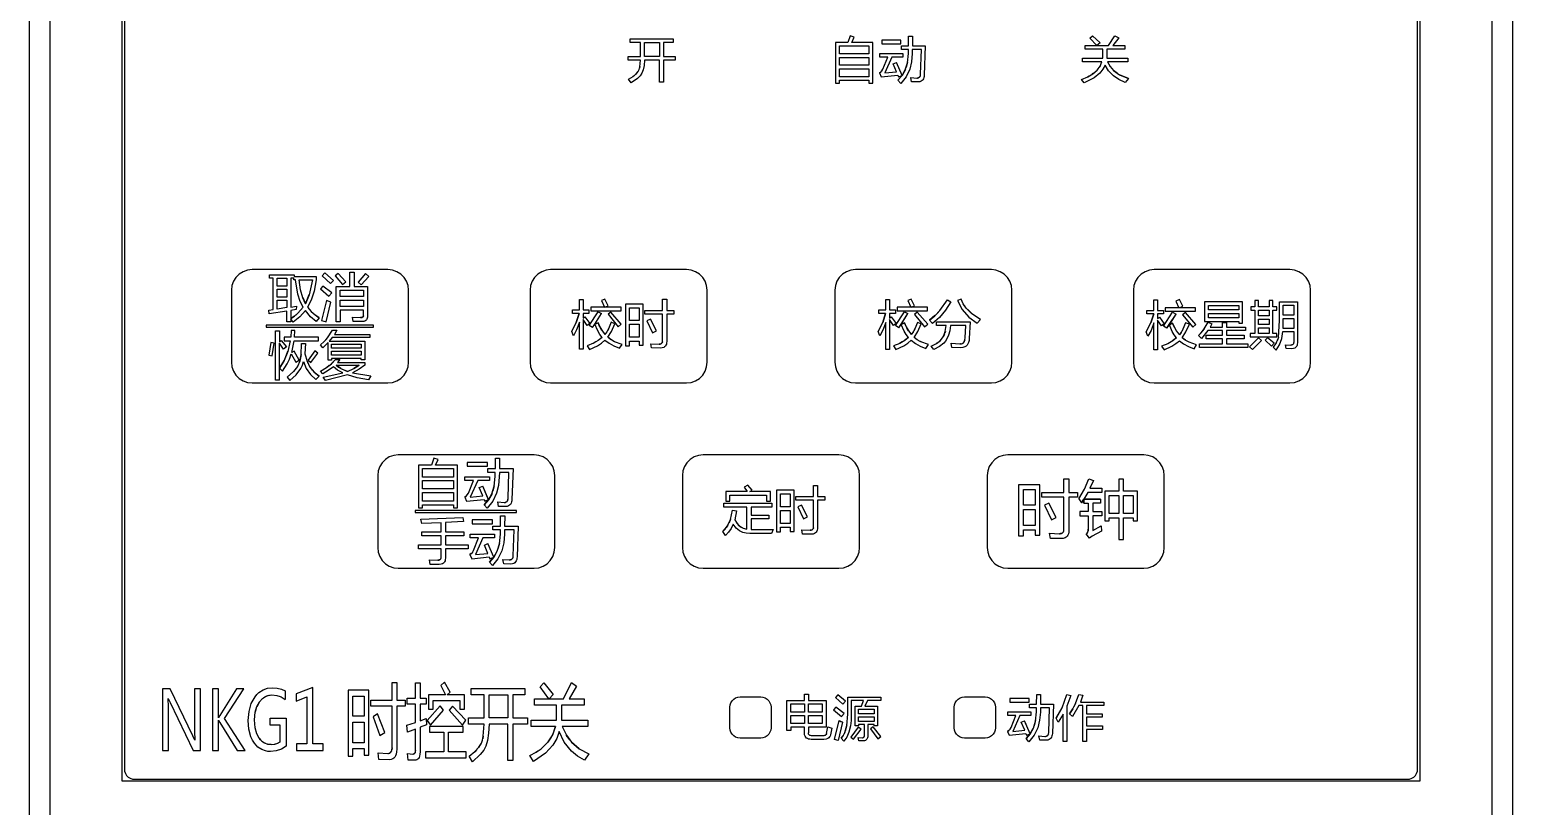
# Model space of a CAD drawing. Header units: millimetres. Extents: x 0 to 72, y 0 to 122.
# Drawn here: x 0 to 72, y 46.8 to 84.5 of the extents above; entities that cross this region are included whole.
import ezdxf

# ---------------------------------------------------------------- set-up
doc = ezdxf.new("R2010")
doc.units = ezdxf.units.MM

# ---------------------------------------------------------------- blocks, each defined once
blk = doc.blocks.new('CHINT_8a975586c0ab5a56ad421689b59d433e_FACE_0')
at = {"color": 141, "linetype": 'Continuous', "true_color": 0x40d9ff}
for p, q in [((42.367, 82.281), (42.096, 82.911)), ((42.627, 82.919), (42.556, 82.673)), ((29.375, 82.284), (29.295, 82.221)), ((29.636, 82.709), (29.617, 82.632)), ((41.332, 82.445), (41.271, 82.4)), ((41.388, 82.507), (41.359, 82.474)), ((42.367, 82.281), (42.165, 82.051)), ((42.191, 82.207), (42.367, 82.281)), ((42.526, 82.574), (42.367, 82.281)), ((43.116, 82.157), (43.111, 82.156)), ((43.165, 82.169), (43.135, 82.16)), ((43.193, 82.184), (43.17, 82.171)), ((43.219, 82.207), (43.198, 82.188)), ((43.239, 82.237), (43.225, 82.217)), ((43.256, 82.285), (43.249, 82.264)), ((51.45, 82.25), (51.365, 82.204)), ((51.666, 82.387), (51.594, 82.335)), ((51.863, 82.565), (51.806, 82.507)), ((51.992, 82.745), (51.957, 82.692)), ((52.476, 82.706), (52.467, 82.716)), ((52.829, 82.383), (52.631, 82.529)), ((53.366, 82.134), (52.919, 82.318)), ((13.207, 71.69), (13.157, 71.883)), ((12.857, 70.595), (12.675, 70.473)), ((13.028, 70.74), (12.918, 70.647)), ((13.771, 70.725), (13.668, 70.82)), ((14.056, 70.517), (13.853, 70.651)), ((16.188, 70.564), (16.172, 70.549)), ((16.202, 70.584), (16.189, 70.564)), ((16.213, 70.612), (16.204, 70.588)), ((26.691, 70.724), (26.546, 70.288)), ((27.447, 70.197), (27.775, 70.717)), ((41.568, 70.72), (41.423, 70.284)), ((42.324, 70.193), (42.652, 70.713)), ((43.963, 70.616), (43.702, 70.404)), ((44.205, 70.868), (44.064, 70.72)), ((45.478, 70.985), (45.391, 71.114)), ((45.762, 70.697), (45.554, 70.907)), ((54.588, 70.701), (54.443, 70.265)), ((55.344, 70.174), (55.672, 70.694)), ((16.088, 70.521), (16.06, 70.519)), ((16.113, 70.524), (16.1, 70.522)), ((16.143, 70.533), (16.125, 70.528)), ((16.166, 70.545), (16.151, 70.537)), ((27.324, 70.032), (27.447, 70.197)), ((27.793, 69.89), (27.724, 70.01)), ((28.109, 69.983), (28.062, 69.897)), ((41.441, 70.338), (41.441, 70.338)), ((42.201, 70.029), (42.324, 70.193)), ((42.67, 69.886), (42.601, 70.007)), ((42.986, 69.979), (42.939, 69.893)), ((44.466, 69.852), (44.441, 69.771)), ((55.221, 70.009), (55.344, 70.174)), ((55.404, 70.034), (55.404, 70.035)), ((55.425, 70.21), (55.426, 70.212)), ((55.44, 70.325), (55.44, 70.33)), ((55.69, 69.867), (55.621, 69.987)), ((56.006, 69.96), (55.959, 69.874)), ((57.04, 69.982), (56.958, 69.875)), ((12.128, 68.061), (12.125, 69.274)), ((14.301, 69.366), (14.12, 69.205)), ((14.466, 69.551), (14.368, 69.44)), ((27.486, 69.339), (27.365, 69.271)), ((27.8, 69.559), (27.605, 69.408)), ((28.024, 69.829), (27.932, 69.699)), ((28.228, 69.449), (28.07, 69.564)), ((28.411, 69.348), (28.309, 69.404)), ((30.6, 69.235), (30.567, 69.233)), ((30.63, 69.24), (30.611, 69.236)), ((30.658, 69.251), (30.643, 69.244)), ((30.683, 69.265), (30.667, 69.255)), ((30.704, 69.286), (30.688, 69.27)), ((30.721, 69.313), (30.713, 69.3)), ((30.733, 69.352), (30.728, 69.334)), ((42.363, 69.336), (42.242, 69.267)), ((42.677, 69.555), (42.482, 69.404)), ((42.901, 69.825), (42.809, 69.695)), ((43.105, 69.445), (42.947, 69.56)), ((43.288, 69.345), (43.186, 69.4)), ((44.046, 69.273), (44.02, 69.258)), ((44.228, 69.417), (44.198, 69.392)), ((44.419, 69.706), (44.358, 69.581)), ((45.218, 69.247), (45.208, 69.246)), ((45.36, 69.32), (45.333, 69.295)), ((45.39, 69.365), (45.371, 69.337)), ((45.417, 69.437), (45.406, 69.407)), ((55.383, 69.316), (55.261, 69.248)), ((55.696, 69.536), (55.502, 69.385)), ((55.921, 69.806), (55.829, 69.676)), ((56.125, 69.426), (55.966, 69.541)), ((56.308, 69.325), (56.206, 69.381)), ((56.906, 69.807), (56.759, 69.646)), ((60.547, 69.327), (60.501, 69.24)), ((60.637, 69.555), (60.584, 69.397)), ((61.272, 69.189), (61.246, 69.187)), ((61.295, 69.194), (61.28, 69.19)), ((61.317, 69.201), (61.305, 69.196)), ((61.336, 69.213), (61.324, 69.205)), ((61.353, 69.229), (61.341, 69.216)), ((61.366, 69.25), (61.36, 69.24)), ((61.376, 69.28), (61.372, 69.266)), ((13.181, 68.729), (13.125, 68.4)), ((13.526, 68.292), (13.469, 68.416)), ((14.846, 68.479), (14.648, 68.273)), ((12.125, 67.476), (12.128, 68.061)), ((12.128, 68.05), (12.125, 68.053)), ((12.128, 68.061), (12.285, 67.927)), ((12.824, 67.906), (12.796, 67.879)), ((13.015, 68.154), (13, 68.135)), ((13.731, 67.966), (13.601, 68.14)), ((14.054, 67.67), (13.805, 67.872)), ((14.538, 68.187), (14.408, 68.088)), ((15.433, 67.908), (15.134, 68.038)), ((22.286, 61.676), (22, 62.341)), ((22.454, 61.985), (22.286, 61.676)), ((22.561, 62.35), (22.485, 62.088)), ((21.194, 61.849), (21.129, 61.802)), ((21.253, 61.915), (21.222, 61.88)), ((22.286, 61.676), (22.074, 61.434)), ((22.101, 61.598), (22.286, 61.676)), ((23.077, 61.545), (23.072, 61.544)), ((23.129, 61.558), (23.097, 61.548)), ((23.158, 61.573), (23.134, 61.56)), ((23.185, 61.598), (23.164, 61.578)), ((23.206, 61.63), (23.193, 61.609)), ((23.225, 61.68), (23.217, 61.658)), ((51.197, 61.708), (51.197, 61.503)), ((34.037, 60.726), (33.963, 60.558)), ((34.341, 60.543), (34.318, 60.573)), ((33.786, 60.264), (33.655, 60.132)), ((33.897, 60.418), (33.83, 60.324)), ((34.496, 60.382), (34.401, 60.467)), ((34.62, 60.309), (34.509, 60.371)), ((37.93, 60.195), (37.897, 60.193)), ((37.959, 60.201), (37.941, 60.197)), ((37.988, 60.211), (37.973, 60.205)), ((38.013, 60.226), (37.997, 60.216)), ((38.034, 60.247), (38.018, 60.23)), ((38.051, 60.274), (38.043, 60.261)), ((38.063, 60.312), (38.058, 60.295)), ((50.051, 60.026), (50.011, 60.023)), ((50.087, 60.033), (50.064, 60.028)), ((50.122, 60.045), (50.103, 60.037)), ((50.152, 60.063), (50.133, 60.05)), ((50.178, 60.089), (50.159, 60.068)), ((50.198, 60.121), (50.188, 60.105)), ((50.214, 60.168), (50.207, 60.147)), ((51.362, 60.08), (51.348, 60.057)), ((51.393, 60.151), (51.375, 60.102)), ((51.406, 60.239), (51.398, 60.163)), ((21.444, 59.057), (21.379, 59.01)), ((21.503, 59.123), (21.472, 59.088)), ((22.537, 58.884), (22.25, 59.549)), ((22.704, 59.193), (22.537, 58.884)), ((22.811, 59.558), (22.735, 59.296)), ((19.856, 58.742), (19.829, 58.74)), ((19.88, 58.746), (19.866, 58.743)), ((19.906, 58.755), (19.892, 58.75)), ((19.927, 58.767), (19.914, 58.759)), ((19.949, 58.789), (19.933, 58.772)), ((19.965, 58.816), (19.953, 58.796)), ((19.976, 58.852), (19.971, 58.836)), ((22.537, 58.884), (22.324, 58.642)), ((22.351, 58.806), (22.537, 58.884)), ((23.327, 58.753), (23.322, 58.752)), ((23.379, 58.766), (23.348, 58.756)), ((23.408, 58.782), (23.385, 58.768)), ((23.39, 58.771), (23.389, 58.771)), ((23.436, 58.806), (23.414, 58.786)), ((23.457, 58.838), (23.443, 58.817)), ((23.475, 58.888), (23.467, 58.866)), ((23.468, 58.868), (23.468, 58.868)), ((11.367, 52.069), (11.452, 52.126)), ((11.488, 52.14), (11.593, 52.177)), ((11.653, 52.189), (11.673, 52.192)), ((12.005, 52.172), (12.159, 52.118)), ((12.218, 52.097), (12.408, 51.972)), ((10.951, 51.335), (10.992, 51.488)), ((50.139, 51.583), (49.853, 51.066)), ((50.657, 51.521), (50.499, 51.28)), ((50.79, 51.777), (50.704, 51.61)), ((10.953, 50.59), (10.948, 50.625)), ((25.535, 50.67), (25.392, 50.257)), ((39.471, 50.881), (39.39, 50.912)), ((39.684, 50.742), (39.6, 50.439)), ((47.553, 50.472), (47.491, 50.427)), ((47.608, 50.534), (47.579, 50.501)), ((48.588, 50.308), (48.316, 50.939)), ((48.376, 50.801), (48.376, 50.8)), ((48.747, 50.601), (48.588, 50.308)), ((48.848, 50.947), (48.776, 50.7)), ((11.028, 50.314), (11.026, 50.318)), ((11.207, 50.018), (11.139, 50.102)), ((11.279, 49.948), (11.238, 49.987)), ((11.732, 49.789), (11.55, 49.811)), ((11.981, 49.829), (11.9, 49.805)), ((12.17, 49.921), (12.044, 49.849)), ((22.028, 50.198), (22.002, 50.067)), ((24.993, 49.732), (24.817, 49.567)), ((25.32, 50.143), (25.158, 49.895)), ((26.226, 50.015), (26.06, 50.246)), ((26.682, 49.576), (26.31, 49.9)), ((37.82, 50.328), (37.818, 50.355)), ((37.825, 50.304), (37.821, 50.319)), ((37.833, 50.28), (37.828, 50.293)), ((37.846, 50.26), (37.837, 50.273)), ((37.864, 50.242), (37.849, 50.255)), ((37.886, 50.228), (37.875, 50.235)), ((37.92, 50.218), (37.904, 50.223)), ((38.564, 50.218), (38.555, 50.216)), ((38.608, 50.228), (38.593, 50.223)), ((38.686, 50.283), (38.671, 50.266)), ((38.703, 50.318), (38.689, 50.287)), ((39.5, 50.219), (39.406, 50.093)), ((39.581, 50.375), (39.545, 50.305)), ((40.471, 50.124), (40.471, 50.124)), ((40.531, 50.192), (40.525, 50.173)), ((48.588, 50.308), (48.386, 50.079)), ((48.412, 50.234), (48.588, 50.308)), ((49.337, 50.184), (49.332, 50.183)), ((49.386, 50.196), (49.356, 50.187)), ((49.413, 50.211), (49.391, 50.199)), ((49.44, 50.234), (49.419, 50.215)), ((49.459, 50.265), (49.446, 50.244)), ((49.477, 50.312), (49.469, 50.291)), ((17.432, 49.356), (17.426, 49.355)), ((17.48, 49.37), (17.454, 49.361)), ((17.511, 49.388), (17.483, 49.371)), ((17.535, 49.41), (17.514, 49.39)), ((17.555, 49.439), (17.54, 49.416)), ((17.575, 49.485), (17.565, 49.458)), ((17.596, 49.628), (17.585, 49.522)), ((18.63, 49.324), (18.625, 49.324)), ((18.696, 49.36), (18.683, 49.347)), ((18.708, 49.379), (18.699, 49.364)), ((18.722, 49.41), (18.715, 49.392)), ((18.735, 49.504), (18.728, 49.434)), ((21.711, 49.545), (21.611, 49.439)), ((24.67, 49.465), (24.581, 49.405))]:
    blk.add_line(p, q, dxfattribs=at)
for points in [[(0, 36.5), (0, 43.914), (0, 112.5)], [(71, 112.5), (71, 43.914), (1, 43.914), (1, 112.5)], [(72, 112.5), (72, 43.914), (72, 36.5)], [(4.5, 48), (4.5, 110), (67.5, 110), (67.5, 48), (4.5, 48)], [(67.4, 48.6), (67.4, 109.4)], [(4.6, 109.4), (4.6, 48.6), (4.613, 48.489), (4.65, 48.383), (4.709, 48.288), (4.788, 48.209), (4.883, 48.15), (4.989, 48.113), (5.1, 48.1), (66.9, 48.1), (67.011, 48.113), (67.117, 48.15), (67.212, 48.209), (67.291, 48.288), (67.35, 48.383), (67.387, 48.489), (67.4, 48.6)], [(29.554, 82.47), (29.599, 82.566), (29.635, 82.701), (29.664, 83.02), (29.059, 83.02), (29.059, 83.204), (29.665, 83.204), (29.665, 83.88), (29.161, 83.88), (29.161, 84.064), (31.246, 84.064), (31.246, 83.88), (30.772, 83.88), (30.772, 83.204), (31.346, 83.204), (31.346, 83.02), (30.772, 83.02), (30.772, 81.961), (30.581, 81.961), (30.581, 83.02), (29.855, 83.02), (29.838, 82.761), (29.797, 82.55), (29.735, 82.387), (29.647, 82.261), (29.515, 82.135), (29.21, 81.93), (29.077, 82.093), (29.304, 82.226), (29.458, 82.352), (29.554, 82.47)], [(29.856, 83.88), (30.581, 83.88), (30.581, 83.204), (29.856, 83.204), (29.856, 83.88)], [(39.135, 81.912), (39.321, 81.912), (39.321, 82.051), (40.752, 82.051), (40.752, 81.912), (40.938, 81.912), (40.938, 83.878), (39.928, 83.878), (40.043, 84.138), (39.846, 84.199), (39.736, 83.878), (39.135, 83.878), (39.135, 81.912)], [(40.752, 83.325), (39.321, 83.325), (39.321, 83.711), (40.752, 83.711), (40.752, 83.325)], [(41.377, 83.822), (42.309, 83.822), (42.309, 83.994), (41.377, 83.994), (41.377, 83.822)], [(42.165, 82.051), (42.368, 82.278), (42.519, 82.553), (42.625, 82.901), (42.672, 83.344), (42.677, 83.536), (42.333, 83.536), (42.333, 83.713), (42.679, 83.713), (42.681, 84.192), (42.872, 84.192), (42.866, 83.713), (43.492, 83.713), (43.443, 82.298), (43.436, 82.236), (43.424, 82.181), (43.402, 82.12), (43.371, 82.069), (43.333, 82.029), (43.287, 81.998), (43.227, 81.977), (43.141, 81.967), (42.828, 81.972), (42.791, 82.177), (43.083, 82.155), (43.112, 82.156), (43.138, 82.16), (43.163, 82.168), (43.185, 82.178), (43.203, 82.192), (43.218, 82.206), (43.238, 82.235), (43.256, 82.283), (43.265, 82.346), (43.304, 83.536), (42.863, 83.536), (42.858, 83.339), (42.824, 82.938), (42.735, 82.578), (42.558, 82.207), (42.305, 81.893), (42.165, 82.051)], [(53.366, 82.134), (53.194, 81.946), (52.889, 82.089), (52.632, 82.262), (52.393, 82.503), (52.222, 82.785), (52.121, 82.578), (51.972, 82.388), (51.689, 82.157), (51.214, 81.916), (51.079, 82.083), (51.388, 82.214), (51.628, 82.354), (51.844, 82.54), (51.987, 82.733), (52.073, 82.936), (51.126, 82.936), (51.126, 83.113), (52.106, 83.113), (52.111, 83.557), (51.263, 83.557), (51.263, 83.733), (51.821, 83.733), (51.479, 84.087), (51.614, 84.208), (51.979, 83.866), (51.83, 83.733), (52.384, 83.733), (52.701, 84.21), (52.894, 84.103), (52.599, 83.733), (53.187, 83.733), (53.187, 83.557), (52.309, 83.557), (52.305, 83.113), (53.324, 83.113), (53.324, 82.936), (52.338, 82.936), (52.467, 82.716), (52.636, 82.523), (52.92, 82.317), (53.366, 82.134)], [(39.321, 83.16), (40.752, 83.16), (40.752, 82.774), (39.321, 82.774), (39.321, 83.16)], [(41.271, 82.4), (41.33, 82.443), (41.386, 82.504), (41.436, 82.588), (41.673, 83.169), (41.28, 83.169), (41.28, 83.341), (42.402, 83.341), (42.402, 83.169), (41.868, 83.169), (41.524, 82.4), (42.099, 82.452), (41.935, 82.839), (42.096, 82.911)], [(42.191, 82.207), (42.365, 82.284), (42.096, 82.911)], [(29.452, 82.347), (29.554, 82.47), (29.601, 82.572)], [(39.321, 82.609), (40.752, 82.609), (40.752, 82.219), (39.321, 82.219), (39.321, 82.609)], [(41.271, 82.4), (41.352, 82.212), (42.158, 82.295), (42.191, 82.207)], [(18.4, 68.35), (18.4, 71.85), (18.375, 72.073), (18.301, 72.284), (18.182, 72.473), (18.023, 72.632), (17.834, 72.751), (17.623, 72.825), (17.4, 72.85), (10.8, 72.85), (10.577, 72.825), (10.366, 72.751), (10.177, 72.632), (10.018, 72.473), (9.899, 72.284), (9.825, 72.073), (9.8, 71.85), (9.8, 68.35), (9.825, 68.127), (9.899, 67.916), (10.018, 67.727), (10.177, 67.568), (10.366, 67.449), (10.577, 67.375), (10.8, 67.35), (17.4, 67.35), (17.623, 67.375), (17.834, 67.449), (18.023, 67.568), (18.182, 67.727), (18.301, 67.916), (18.375, 68.127), (18.4, 68.35)], [(16.06, 70.519), (16.088, 70.521), (16.112, 70.524), (16.14, 70.531), (16.162, 70.542), (16.178, 70.553), (16.189, 70.564), (16.2, 70.579), (16.207, 70.594), (16.213, 70.612), (16.217, 70.654), (16.217, 70.887), (15.072, 70.887), (15.072, 70.316), (14.878, 70.316), (14.878, 72.031), (15.55, 72.031), (15.55, 72.725), (15.754, 72.725), (15.754, 72.031), (16.411, 72.031), (16.411, 70.613), (16.407, 70.549), (16.396, 70.494), (16.379, 70.449), (16.355, 70.412), (16.324, 70.381), (16.283, 70.354), (16.22, 70.334), (16.136, 70.326), (15.712, 70.333), (15.675, 70.534), (16.06, 70.519)], [(32.9, 68.35), (32.9, 71.85), (32.875, 72.073), (32.801, 72.284), (32.682, 72.473), (32.523, 72.632), (32.334, 72.751), (32.123, 72.825), (31.9, 72.85), (25.3, 72.85), (25.077, 72.825), (24.866, 72.751), (24.677, 72.632), (24.518, 72.473), (24.399, 72.284), (24.325, 72.073), (24.3, 71.85), (24.3, 68.35), (24.325, 68.127), (24.399, 67.916), (24.518, 67.727), (24.677, 67.568), (24.866, 67.449), (25.077, 67.375), (25.3, 67.35), (31.9, 67.35), (32.123, 67.375), (32.334, 67.449), (32.523, 67.568), (32.682, 67.727), (32.801, 67.916), (32.875, 68.127), (32.9, 68.35)], [(47.7, 68.35), (47.7, 71.85), (47.675, 72.073), (47.601, 72.284), (47.482, 72.473), (47.323, 72.632), (47.134, 72.751), (46.923, 72.825), (46.7, 72.85), (40.1, 72.85), (39.877, 72.825), (39.666, 72.751), (39.477, 72.632), (39.318, 72.473), (39.199, 72.284), (39.125, 72.073), (39.1, 71.85), (39.1, 68.35), (39.125, 68.127), (39.199, 67.916), (39.318, 67.727), (39.477, 67.568), (39.666, 67.449), (39.877, 67.375), (40.1, 67.35), (46.7, 67.35), (46.923, 67.375), (47.134, 67.449), (47.323, 67.568), (47.482, 67.727), (47.601, 67.916), (47.675, 68.127), (47.7, 68.35)], [(62.2, 68.35), (62.2, 71.85), (62.175, 72.073), (62.101, 72.284), (61.982, 72.473), (61.823, 72.632), (61.634, 72.751), (61.423, 72.825), (61.2, 72.85), (54.6, 72.85), (54.377, 72.825), (54.166, 72.751), (53.977, 72.632), (53.818, 72.473), (53.699, 72.284), (53.625, 72.073), (53.6, 71.85), (53.6, 68.35), (53.625, 68.127), (53.699, 67.916), (53.818, 67.727), (53.977, 67.568), (54.166, 67.449), (54.377, 67.375), (54.6, 67.35), (61.2, 67.35), (61.423, 67.375), (61.634, 67.449), (61.823, 67.568), (61.982, 67.727), (62.101, 67.916), (62.175, 68.127), (62.2, 68.35)], [(14.056, 70.517), (13.906, 70.335), (13.645, 70.565), (13.389, 70.87), (13.117, 70.566), (12.8, 70.306), (12.675, 70.461), (12.675, 70.308), (12.491, 70.308), (12.491, 70.84), (11.635, 70.701), (11.608, 70.882), (11.828, 70.911), (11.828, 72.428), (11.644, 72.428), (11.644, 72.6), (12.847, 72.6), (12.847, 72.514), (13.919, 72.514), (13.919, 72.359), (13.808, 71.809), (13.668, 71.364), (13.499, 71.026), (13.672, 70.815), (13.857, 70.648), (14.056, 70.517)], [(12.012, 72.428), (12.491, 72.428), (12.491, 72.053), (12.012, 72.053), (12.012, 72.428)], [(12.675, 70.473), (12.856, 70.594), (13.026, 70.738), (13.281, 71.026), (13.139, 71.309), (13.028, 71.656), (12.916, 72.347), (12.827, 72.347), (12.827, 72.428), (12.675, 72.428), (12.675, 71.033), (12.954, 71.079), (12.947, 70.909), (12.675, 70.868), (12.675, 70.473)], [(13.394, 71.192), (13.263, 71.486), (13.16, 71.865), (13.094, 72.347), (13.735, 72.347), (13.574, 71.622), (13.394, 71.192)], [(14.12, 71.91), (14.532, 71.56), (14.674, 71.719), (14.242, 72.053), (14.12, 71.91)], [(14.211, 72.553), (14.613, 72.178), (14.758, 72.33), (14.336, 72.688), (14.211, 72.553)], [(15.194, 72.129), (15.361, 72.256), (14.986, 72.656), (14.843, 72.543), (15.194, 72.129)], [(16.095, 72.112), (16.477, 72.521), (16.301, 72.656), (15.95, 72.239), (16.095, 72.112)], [(12.012, 71.896), (12.491, 71.896), (12.491, 71.52), (12.012, 71.52), (12.012, 71.896)], [(12.012, 70.935), (12.012, 71.363), (12.491, 71.363), (12.491, 71.005), (12.012, 70.935)], [(13.258, 71.501), (13.394, 71.192), (13.579, 71.645)], [(14.176, 70.387), (14.392, 70.323), (14.618, 71.27), (14.417, 71.344), (14.176, 70.387)], [(16.217, 71.545), (15.072, 71.545), (15.072, 71.847), (16.217, 71.847), (16.217, 71.545)], [(15.072, 71.368), (16.217, 71.368), (16.217, 71.064), (15.072, 71.064), (15.072, 71.368)], [(26.691, 70.724), (26.355, 70.724), (26.355, 70.893), (26.698, 70.893), (26.698, 71.401), (26.877, 71.401), (26.877, 70.893), (27.162, 70.893), (27.162, 70.724), (26.877, 70.724), (26.877, 70.496), (26.963, 70.562), (27.204, 70.238), (27.071, 70.14), (26.877, 70.425), (26.877, 68.982), (26.698, 68.982), (26.698, 70.292), (26.561, 69.921), (26.406, 69.637), (26.328, 69.853), (26.546, 70.288), (26.691, 70.724)], [(27.245, 70.854), (28.722, 70.854), (28.722, 71.026), (27.935, 71.026), (28.094, 71.097), (27.932, 71.418), (27.768, 71.347), (27.908, 71.026), (27.245, 71.026), (27.245, 70.854)], [(30.567, 69.233), (30.595, 69.234), (30.621, 69.238), (30.649, 69.246), (30.671, 69.257), (30.69, 69.271), (30.703, 69.285), (30.72, 69.311), (30.733, 69.351), (30.739, 69.407), (30.739, 70.687), (29.868, 70.687), (29.868, 70.869), (30.739, 70.869), (30.739, 71.411), (30.935, 71.411), (30.935, 70.869), (31.283, 70.869), (31.283, 70.687), (30.935, 70.687), (30.935, 69.367), (30.931, 69.295), (30.918, 69.232), (30.898, 69.181), (30.87, 69.138), (30.836, 69.102), (30.788, 69.072), (30.717, 69.048), (30.621, 69.039), (30.204, 69.046), (30.165, 69.252), (30.567, 69.233)], [(41.568, 70.72), (41.232, 70.72), (41.232, 70.89), (41.575, 70.89), (41.575, 71.397), (41.754, 71.397), (41.754, 70.89), (42.039, 70.89), (42.039, 70.72), (41.754, 70.72), (41.754, 70.492), (41.84, 70.558), (42.081, 70.235), (41.948, 70.137), (41.754, 70.421), (41.754, 68.979), (41.575, 68.979), (41.575, 70.289), (41.438, 69.917), (41.283, 69.634), (41.205, 69.85), (41.423, 70.284), (41.568, 70.72)], [(42.122, 70.85), (43.599, 70.85), (43.599, 71.022), (42.812, 71.022), (42.971, 71.093), (42.809, 71.415), (42.645, 71.344), (42.785, 71.022), (42.122, 71.022), (42.122, 70.85)], [(43.702, 70.404), (43.955, 70.608), (44.198, 70.858), (44.566, 71.38), (44.74, 71.285), (44.474, 70.878), (44.176, 70.529), (43.844, 70.237), (43.702, 70.404)], [(46.016, 70.249), (46.175, 70.436), (45.755, 70.701), (45.476, 70.987), (45.339, 71.192), (45.228, 71.42), (45.051, 71.344), (45.287, 70.909), (45.608, 70.544), (46.016, 70.249)], [(54.588, 70.701), (54.252, 70.701), (54.252, 70.87), (54.595, 70.87), (54.595, 71.378), (54.774, 71.378), (54.774, 70.87), (55.059, 70.87), (55.059, 70.701), (54.774, 70.701), (54.774, 70.473), (54.86, 70.539), (55.1, 70.215), (54.968, 70.117), (54.774, 70.402), (54.774, 68.959), (54.595, 68.959), (54.595, 70.269), (54.458, 69.898), (54.303, 69.614), (54.225, 69.83), (54.443, 70.265), (54.588, 70.701)], [(55.142, 70.831), (56.619, 70.831), (56.619, 71.003), (55.831, 71.003), (55.991, 71.074), (55.829, 71.395), (55.665, 71.324), (55.804, 71.003), (55.142, 71.003), (55.142, 70.831)], [(57.056, 70.336), (58.714, 70.336), (58.714, 70.25), (58.9, 70.25), (58.9, 71.28), (57.056, 71.28), (57.056, 70.336)], [(59.263, 69.58), (60.564, 69.58), (60.564, 69.747), (60.367, 69.747), (60.367, 70.88), (60.566, 70.88), (60.566, 71.047), (60.367, 71.047), (60.367, 71.356), (60.186, 71.356), (60.186, 71.047), (59.676, 71.047), (59.676, 71.346), (59.494, 71.346), (59.494, 71.047), (59.293, 71.047), (59.293, 70.88), (59.494, 70.88), (59.494, 69.747), (59.263, 69.747), (59.263, 69.58)], [(60.637, 69.555), (60.694, 70.375), (60.694, 71.287), (61.562, 71.287), (61.562, 69.298), (61.558, 69.234), (61.547, 69.179), (61.53, 69.133), (61.506, 69.095), (61.475, 69.064), (61.434, 69.038), (61.371, 69.016), (61.287, 69.008), (61.017, 69.016), (60.988, 69.205), (61.246, 69.187)], [(27.324, 70.032), (27.169, 70.135), (27.606, 70.8), (27.775, 70.717)], [(27.324, 70.032), (27.447, 70.201), (27.775, 70.717)], [(28.582, 70.079), (28.732, 70.206), (28.224, 70.79), (28.092, 70.68), (28.582, 70.079)], [(28.941, 69.149), (29.134, 69.149), (29.134, 69.382), (29.593, 69.382), (29.593, 69.179), (29.787, 69.179), (29.787, 71.178), (28.941, 71.178), (28.941, 69.149)], [(29.593, 70.376), (29.134, 70.376), (29.134, 70.996), (29.593, 70.996), (29.593, 70.376)], [(42.201, 70.029), (42.046, 70.132), (42.483, 70.796), (42.652, 70.713)], [(42.201, 70.029), (42.324, 70.197), (42.652, 70.713)], [(43.459, 70.075), (43.609, 70.203), (43.101, 70.787), (42.969, 70.676), (43.459, 70.075)], [(55.221, 70.009), (55.066, 70.112), (55.503, 70.777), (55.672, 70.694)], [(55.221, 70.009), (55.343, 70.178), (55.672, 70.694)], [(56.479, 70.056), (56.629, 70.183), (56.121, 70.767), (55.988, 70.657), (56.479, 70.056)], [(58.714, 70.892), (57.242, 70.892), (57.242, 71.108), (58.714, 71.108), (58.714, 70.892)], [(57.242, 70.726), (58.714, 70.726), (58.714, 70.507), (57.242, 70.507), (57.242, 70.726)], [(59.676, 70.88), (60.186, 70.88), (60.186, 70.608), (59.676, 70.608), (59.676, 70.88)], [(61.381, 70.642), (60.875, 70.642), (60.875, 71.121), (61.381, 71.121), (61.381, 70.642)], [(16.7, 70.15), (11.486, 70.15), (11.486, 70.05), (16.7, 70.05), (16.7, 70.15)], [(12.125, 67.476), (11.944, 67.476), (11.944, 69.875), (12.125, 69.875), (12.125, 69.338), (12.221, 69.407), (12.476, 69.095), (12.334, 68.994), (12.125, 69.274)], [(12.285, 67.927), (12.502, 68.273), (12.613, 68.509), (12.704, 68.759), (12.932, 68.357), (13.092, 68.455), (12.839, 68.884), (12.724, 68.82), (12.844, 69.397), (14.024, 69.397), (14.024, 69.568), (12.864, 69.568), (12.883, 69.892), (12.697, 69.892), (12.677, 69.568), (12.361, 69.568), (12.361, 69.397), (12.655, 69.397), (12.538, 68.867), (12.361, 68.43), (12.13, 68.06), (12.285, 67.927)], [(14.12, 69.205), (14.298, 69.363), (14.463, 69.546), (14.701, 69.907), (14.917, 69.907), (14.796, 69.708), (16.521, 69.708), (16.521, 69.551), (14.686, 69.551), (14.549, 69.377), (16.276, 69.377), (16.276, 68.474), (16.104, 68.474), (16.104, 68.538), (14.662, 68.538), (14.662, 68.45), (14.493, 68.45), (14.493, 69.311), (14.233, 69.051), (14.12, 69.205)], [(27.696, 70.062), (27.606, 70.27), (27.447, 70.197)], [(27.588, 69.871), (27.587, 69.873), (27.447, 70.197)], [(27.8, 69.559), (27.689, 69.702), (27.588, 69.871), (27.449, 70.194), (27.606, 70.27)], [(27.606, 70.27), (27.69, 70.074), (27.78, 69.908), (27.932, 69.699)], [(28.07, 69.564), (28.251, 69.846), (28.42, 70.224), (28.232, 70.292), (28.107, 69.977), (28.021, 69.823), (27.932, 69.699)], [(29.134, 70.199), (29.593, 70.199), (29.593, 69.564), (29.134, 69.564), (29.134, 70.199)], [(29.968, 70.363), (30.243, 69.782), (30.439, 69.88), (30.143, 70.452), (29.968, 70.363)], [(42.573, 70.059), (42.483, 70.267), (42.324, 70.193)], [(42.465, 69.868), (42.464, 69.869), (42.324, 70.193)], [(42.677, 69.555), (42.566, 69.699), (42.465, 69.867), (42.326, 70.191), (42.483, 70.267)], [(42.483, 70.267), (42.567, 70.07), (42.656, 69.905), (42.809, 69.695)], [(42.947, 69.56), (43.128, 69.843), (43.297, 70.22), (43.109, 70.289), (42.984, 69.973), (42.898, 69.82), (42.809, 69.695)], [(44.358, 69.581), (44.417, 69.7), (44.465, 69.845), (44.508, 70.141), (44.036, 70.141), (44.036, 70.323), (45.667, 70.323), (45.63, 69.509), (45.618, 69.408), (45.596, 69.319), (45.566, 69.248), (45.527, 69.188), (45.479, 69.139), (45.415, 69.097), (45.321, 69.064), (45.196, 69.051), (44.777, 69.065), (44.742, 69.273), (45.164, 69.244), (45.212, 69.246), (45.254, 69.254), (45.285, 69.265), (45.325, 69.287), (45.358, 69.318), (45.388, 69.361), (45.416, 69.434), (45.432, 69.531), (45.464, 70.141), (44.709, 70.141), (44.677, 69.886), (44.62, 69.666), (44.538, 69.482), (44.469, 69.377), (44.385, 69.28), (44.177, 69.11), (43.913, 68.974), (43.773, 69.138), (44.038, 69.267), (44.227, 69.415), (44.358, 69.581)], [(55.593, 70.04), (55.503, 70.247), (55.344, 70.174)], [(55.485, 69.848), (55.484, 69.85), (55.344, 70.174)], [(55.696, 69.536), (55.585, 69.679), (55.485, 69.848), (55.346, 70.171), (55.503, 70.247)], [(55.503, 70.247), (55.587, 70.051), (55.676, 69.886), (55.829, 69.676)], [(55.966, 69.541), (56.148, 69.823), (56.317, 70.201), (56.128, 70.269), (56.004, 69.954), (55.918, 69.801), (55.829, 69.676)], [(56.759, 69.646), (56.905, 69.805), (57.038, 69.98), (57.227, 70.299), (57.414, 70.22), (57.324, 70.063), (57.924, 70.063), (57.924, 70.282), (58.12, 70.282), (58.12, 70.063), (59.043, 70.063), (59.043, 69.887), (58.12, 69.887), (58.12, 69.661), (58.976, 69.661), (58.976, 69.484), (58.12, 69.484), (58.12, 69.244), (59.155, 69.244), (59.155, 69.067), (56.81, 69.067), (56.81, 69.244), (57.924, 69.244), (57.924, 69.484), (57.124, 69.484), (57.124, 69.661), (57.924, 69.661), (57.924, 69.887), (57.21, 69.887), (56.901, 69.501), (56.759, 69.646)], [(59.676, 70.451), (60.186, 70.451), (60.186, 70.179), (59.676, 70.179), (59.676, 70.451)], [(59.676, 70.022), (60.186, 70.022), (60.186, 69.747), (59.676, 69.747), (59.676, 70.022)], [(60.875, 70.48), (61.381, 70.48), (61.381, 69.999), (60.867, 69.999), (60.875, 70.48)], [(11.608, 68.698), (11.772, 68.658), (11.88, 69.286), (11.716, 69.311), (11.608, 68.698)], [(12.125, 67.476), (12.125, 68.063), (12.125, 69.274)], [(13.125, 68.4), (13.18, 68.714), (13.205, 69.257), (13.389, 69.257), (13.369, 68.761), (13.473, 68.402), (13.612, 68.118), (13.811, 67.864), (14.054, 67.67)], [(16.104, 69.031), (14.662, 69.031), (14.662, 69.225), (16.104, 69.225), (16.104, 69.031)], [(27.8, 69.559), (27.614, 69.413), (27.375, 69.275), (27.074, 69.149), (27.191, 68.972), (27.567, 69.15), (27.766, 69.279), (27.937, 69.421), (28.135, 69.273), (28.371, 69.143), (28.646, 69.031), (28.771, 69.215), (28.403, 69.351), (28.221, 69.453), (28.07, 69.564)], [(42.677, 69.555), (42.491, 69.409), (42.252, 69.271), (41.951, 69.145), (42.068, 68.969), (42.444, 69.147), (42.643, 69.275), (42.814, 69.418), (43.012, 69.27), (43.248, 69.14), (43.523, 69.028), (43.648, 69.212), (43.28, 69.347), (43.098, 69.449), (42.947, 69.56)], [(45.244, 69.252), (45.285, 69.265), (45.326, 69.289)], [(55.696, 69.536), (55.51, 69.39), (55.271, 69.252), (54.97, 69.126), (55.088, 68.95), (55.464, 69.127), (55.663, 69.256), (55.834, 69.398), (56.031, 69.25), (56.268, 69.12), (56.543, 69.008), (56.668, 69.192), (56.3, 69.328), (56.118, 69.43), (55.966, 69.541)], [(59.244, 69.097), (59.374, 68.967), (59.825, 69.416), (59.676, 69.533), (59.244, 69.097)], [(60.308, 69.141), (60.438, 69.281), (60.115, 69.538), (59.997, 69.418), (60.308, 69.141)], [(60.637, 69.555), (60.586, 69.401), (60.504, 69.245), (60.382, 69.082), (60.529, 68.945), (60.698, 69.202), (60.807, 69.5), (60.856, 69.838), (61.381, 69.838), (61.381, 69.322), (61.376, 69.279), (61.366, 69.249), (61.352, 69.228), (61.342, 69.217), (61.327, 69.206), (61.309, 69.198), (61.288, 69.192), (61.268, 69.189), (61.246, 69.187)], [(12.128, 68.061), (12.371, 68.453), (12.543, 68.888)], [(13.661, 68.342), (14.002, 68.793), (13.843, 68.899), (13.526, 68.46), (13.661, 68.342)], [(14.846, 68.479), (15.064, 68.479), (14.954, 68.347), (16.281, 68.347), (16.281, 68.214), (16.009, 68.013), (15.673, 67.835), (16.568, 67.697), (16.453, 67.496), (15.897, 67.599), (15.429, 67.74), (14.372, 67.466), (14.26, 67.633), (15.209, 67.832), (14.955, 67.974), (14.747, 68.137), (14.503, 67.945), (14.24, 67.787), (14.12, 67.922), (14.417, 68.093), (14.654, 68.278), (14.846, 68.479)], [(14.662, 68.886), (16.104, 68.886), (16.104, 68.69), (14.662, 68.69), (14.662, 68.886)], [(13.125, 68.4), (13.014, 68.153), (12.817, 67.897), (12.501, 67.628), (12.638, 67.473), (12.945, 67.747), (13.166, 68.05), (13.244, 68.213), (13.3, 68.384), (13.434, 68.048), (13.632, 67.756), (13.894, 67.508), (14.054, 67.67)], [(15.115, 68.049), (14.883, 68.205), (15.999, 68.205), (15.746, 68.048)], [(14.883, 68.205), (15.002, 68.116), (15.145, 68.031), (15.433, 67.908)], [(15.433, 67.908), (15.748, 68.049), (15.999, 68.205)], [(25.5, 59.35), (25.5, 62.85), (25.475, 63.073), (25.401, 63.284), (25.282, 63.473), (25.123, 63.632), (24.934, 63.751), (24.723, 63.825), (24.5, 63.85), (17.9, 63.85), (17.677, 63.825), (17.466, 63.751), (17.277, 63.632), (17.118, 63.473), (16.999, 63.284), (16.925, 63.073), (16.9, 62.85), (16.9, 59.35), (16.925, 59.127), (16.999, 58.916), (17.118, 58.727), (17.277, 58.568), (17.466, 58.449), (17.677, 58.375), (17.9, 58.35), (24.5, 58.35), (24.723, 58.375), (24.934, 58.449), (25.123, 58.568), (25.282, 58.727), (25.401, 58.916), (25.475, 59.127), (25.5, 59.35)], [(18.875, 61.286), (19.071, 61.286), (19.071, 61.434), (20.582, 61.434), (20.582, 61.286), (20.778, 61.286), (20.778, 63.362), (19.712, 63.362), (19.834, 63.637), (19.625, 63.7), (19.509, 63.362), (18.875, 63.362), (18.875, 61.286)], [(21.242, 63.303), (22.226, 63.303), (22.226, 63.485), (21.242, 63.485), (21.242, 63.303)], [(22.074, 61.434), (22.287, 61.673), (22.447, 61.963), (22.558, 62.33), (22.608, 62.798), (22.613, 63.001), (22.25, 63.001), (22.25, 63.188), (22.616, 63.188), (22.618, 63.693), (22.819, 63.693), (22.813, 63.188), (23.474, 63.188), (23.422, 61.694), (23.415, 61.629), (23.402, 61.57), (23.379, 61.506), (23.347, 61.452), (23.306, 61.41), (23.257, 61.378), (23.195, 61.355), (23.104, 61.344), (22.773, 61.35), (22.734, 61.566), (23.043, 61.543), (23.073, 61.544), (23.1, 61.549), (23.127, 61.557), (23.15, 61.568), (23.169, 61.582), (23.185, 61.597), (23.205, 61.627), (23.224, 61.678), (23.234, 61.745), (23.276, 63.001), (22.81, 63.001), (22.805, 62.793), (22.769, 62.369), (22.675, 61.989), (22.488, 61.598), (22.221, 61.267), (22.074, 61.434)], [(40.3, 59.35), (40.3, 62.85), (40.275, 63.073), (40.201, 63.284), (40.082, 63.473), (39.923, 63.632), (39.734, 63.751), (39.523, 63.825), (39.3, 63.85), (32.7, 63.85), (32.477, 63.825), (32.266, 63.751), (32.077, 63.632), (31.918, 63.473), (31.799, 63.284), (31.725, 63.073), (31.7, 62.85), (31.7, 59.35), (31.725, 59.127), (31.799, 58.916), (31.918, 58.727), (32.077, 58.568), (32.266, 58.449), (32.477, 58.375), (32.7, 58.35), (39.3, 58.35), (39.523, 58.375), (39.734, 58.449), (39.923, 58.568), (40.082, 58.727), (40.201, 58.916), (40.275, 59.127), (40.3, 59.35)], [(55.1, 59.35), (55.1, 62.85), (55.075, 63.073), (55.001, 63.284), (54.882, 63.473), (54.723, 63.632), (54.534, 63.751), (54.323, 63.825), (54.1, 63.85), (47.5, 63.85), (47.277, 63.825), (47.066, 63.751), (46.877, 63.632), (46.718, 63.473), (46.599, 63.284), (46.525, 63.073), (46.5, 62.85), (46.5, 59.35), (46.525, 59.127), (46.599, 58.916), (46.718, 58.727), (46.877, 58.568), (47.066, 58.449), (47.277, 58.375), (47.5, 58.35), (54.1, 58.35), (54.323, 58.375), (54.534, 58.449), (54.723, 58.568), (54.882, 58.727), (55.001, 58.916), (55.075, 59.127), (55.1, 59.35)], [(20.582, 62.778), (19.071, 62.778), (19.071, 63.185), (20.582, 63.185), (20.582, 62.778)], [(21.129, 61.802), (21.192, 61.847), (21.251, 61.912), (21.304, 62), (21.554, 62.614), (21.139, 62.614), (21.139, 62.795), (22.324, 62.795), (22.324, 62.614), (21.76, 62.614), (21.397, 61.802), (22.004, 61.857), (21.831, 62.265), (22, 62.341)], [(50.011, 60.023), (50.045, 60.025), (50.077, 60.03), (50.11, 60.039), (50.138, 60.053), (50.161, 60.07), (50.177, 60.086), (50.197, 60.119), (50.213, 60.167), (50.22, 60.236), (50.22, 61.799), (49.157, 61.799), (49.157, 62.021), (50.22, 62.021), (50.22, 62.683), (50.46, 62.683), (50.46, 62.021), (50.885, 62.021), (50.885, 61.799), (50.46, 61.799), (50.46, 60.188), (50.455, 60.1), (50.439, 60.022), (50.415, 59.96), (50.381, 59.907), (50.338, 59.864), (50.28, 59.827), (50.193, 59.798), (50.076, 59.786), (49.567, 59.795), (49.519, 60.047), (50.011, 60.023)], [(50.954, 61.727), (51.228, 62.196), (51.433, 62.692)], [(50.954, 61.727), (51.228, 62.196), (51.433, 62.692)], [(51.433, 62.692), (51.658, 62.617), (51.486, 62.231), (52.071, 62.231), (52.071, 62.024), (51.38, 62.024), (51.197, 61.708)], [(52.203, 60.655), (52.425, 60.655), (52.425, 60.796), (52.889, 60.796), (52.889, 59.738), (53.117, 59.738), (53.117, 60.796), (53.581, 60.796), (53.581, 60.655), (53.803, 60.655), (53.803, 62.093), (53.117, 62.093), (53.117, 62.674), (52.889, 62.674), (52.889, 62.093), (52.203, 62.093), (52.203, 60.655)], [(19.071, 62.604), (20.582, 62.604), (20.582, 62.197), (19.071, 62.197), (19.071, 62.604)], [(19.071, 62.022), (20.582, 62.022), (20.582, 61.61), (19.071, 61.61), (19.071, 62.022)], [(22.101, 61.598), (22.285, 61.679), (22, 62.341)], [(33.8, 61.611), (33.994, 61.611), (33.994, 61.891), (35.777, 61.891), (35.777, 61.609), (35.971, 61.609), (35.971, 62.075), (34.978, 62.075), (35.088, 62.134), (34.879, 62.381), (34.693, 62.281), (34.846, 62.075), (33.8, 62.075), (33.8, 61.611)], [(36.27, 60.11), (36.464, 60.11), (36.464, 60.343), (36.923, 60.343), (36.923, 60.139), (37.117, 60.139), (37.117, 62.139), (36.27, 62.139), (36.27, 60.11)], [(36.923, 61.336), (36.464, 61.336), (36.464, 61.957), (36.923, 61.957), (36.923, 61.336)], [(37.897, 60.193), (37.925, 60.195), (37.951, 60.199), (37.979, 60.207), (38.001, 60.218), (38.02, 60.232), (38.033, 60.245), (38.05, 60.272), (38.063, 60.311), (38.069, 60.367), (38.069, 61.648), (37.198, 61.648), (37.198, 61.829), (38.069, 61.829), (38.069, 62.372), (38.265, 62.372), (38.265, 61.829), (38.613, 61.829), (38.613, 61.648), (38.265, 61.648), (38.265, 60.328), (38.261, 60.256), (38.248, 60.193), (38.228, 60.142), (38.2, 60.098), (38.165, 60.063), (38.118, 60.033), (38.047, 60.009), (37.951, 59.999), (37.534, 60.007), (37.495, 60.213), (37.897, 60.193)], [(48.025, 59.921), (48.261, 59.921), (48.261, 60.206), (48.821, 60.206), (48.821, 59.957), (49.058, 59.957), (49.058, 62.398), (48.025, 62.398), (48.025, 59.921)], [(48.821, 61.419), (48.261, 61.419), (48.261, 62.177), (48.821, 62.177), (48.821, 61.419)], [(21.129, 61.802), (21.215, 61.603), (22.066, 61.691), (22.101, 61.598)], [(33.655, 60.132), (33.782, 60.258), (33.892, 60.407), (34.033, 60.708), (34.126, 61.162), (34.332, 61.13), (34.243, 60.707), (34.32, 60.571), (34.406, 60.461), (34.514, 60.366), (34.652, 60.292), (34.833, 60.242), (34.833, 61.322), (33.712, 61.322), (33.712, 61.506), (36.042, 61.506), (36.042, 61.322), (35.036, 61.322), (35.036, 60.924), (35.89, 60.924), (35.89, 60.743), (35.036, 60.743), (35.036, 60.229), (36.099, 60.237), (36.028, 60.034), (34.977, 60.036), (34.797, 60.051), (34.634, 60.092), (34.467, 60.171), (34.308, 60.298), (34.164, 60.49), (34.06, 60.285), (33.934, 60.102), (33.785, 59.941), (33.655, 60.132)], [(37.298, 61.324), (37.573, 60.743), (37.769, 60.841), (37.473, 61.412), (37.298, 61.324)], [(48.261, 61.203), (48.821, 61.203), (48.821, 60.427), (48.261, 60.427), (48.261, 61.203)], [(49.28, 61.404), (49.615, 60.694), (49.855, 60.814), (49.492, 61.512), (49.28, 61.404)], [(50.954, 61.727), (51.08, 61.524), (51.197, 61.708)], [(51.197, 61.503), (51.406, 61.503), (51.406, 61.098), (50.996, 61.098), (50.996, 60.892), (51.406, 60.892), (51.406, 60.239)], [(51.197, 61.503), (51.197, 61.705), (51.08, 61.524)], [(51.197, 61.708), (52, 61.709), (51.198, 61.709)], [(52, 61.709), (52, 61.503), (51.625, 61.503), (51.625, 61.098), (52.071, 61.098), (52.071, 60.892), (51.625, 60.892), (51.625, 60.179), (52.027, 60.403), (52.042, 60.155), (51.594, 59.91), (51.469, 59.807), (51.311, 60.014), (51.348, 60.058), (51.376, 60.104), (51.398, 60.164), (51.406, 60.239)], [(52.425, 61.883), (52.889, 61.883), (52.889, 61.006), (52.425, 61.006), (52.425, 61.883)], [(53.581, 61.006), (53.117, 61.006), (53.117, 61.883), (53.581, 61.883), (53.581, 61.006)], [(23.64, 61.15), (18.72, 61.15), (18.72, 61.05), (23.64, 61.05), (23.64, 61.15)], [(19.829, 58.74), (19.854, 58.741), (19.876, 58.745), (19.9, 58.752), (19.92, 58.762), (19.937, 58.775), (19.949, 58.788), (19.964, 58.814), (19.976, 58.851), (19.981, 58.904), (19.981, 59.287), (18.875, 59.287), (18.875, 59.481), (19.981, 59.481), (19.981, 59.92), (19.046, 59.92), (19.046, 60.114), (19.981, 60.114), (19.981, 60.556), (19.037, 60.526), (19, 60.727), (21.033, 60.815), (21.065, 60.614), (20.187, 60.566), (20.187, 60.114), (21.078, 60.114), (21.078, 59.92), (20.187, 59.92), (20.187, 59.481), (21.289, 59.481), (21.289, 59.287), (20.187, 59.287), (20.187, 58.836), (20.183, 58.77), (20.17, 58.712), (20.151, 58.666), (20.125, 58.626), (20.091, 58.594), (20.045, 58.566), (19.976, 58.544), (19.883, 58.535), (19.454, 58.536), (19.414, 58.76), (19.829, 58.74)], [(21.492, 60.511), (22.476, 60.511), (22.476, 60.693), (21.492, 60.693), (21.492, 60.511)], [(22.324, 58.642), (22.537, 58.881), (22.697, 59.171), (22.809, 59.538), (22.858, 60.006), (22.864, 60.209), (22.5, 60.209), (22.5, 60.396), (22.866, 60.396), (22.868, 60.901), (23.07, 60.901), (23.063, 60.396), (23.725, 60.396), (23.672, 58.902), (23.665, 58.837), (23.652, 58.778), (23.629, 58.714), (23.597, 58.66), (23.556, 58.618), (23.507, 58.586), (23.445, 58.563), (23.354, 58.552), (23.023, 58.558), (22.984, 58.774), (23.293, 58.751), (23.323, 58.752), (23.35, 58.757), (23.377, 58.765), (23.4, 58.776), (23.42, 58.79), (23.435, 58.805), (23.456, 58.835), (23.475, 58.886), (23.484, 58.953), (23.526, 60.209), (23.06, 60.209), (23.055, 60.001), (23.02, 59.577), (22.925, 59.197), (22.739, 58.807), (22.471, 58.475), (22.324, 58.642)], [(36.464, 61.16), (36.923, 61.16), (36.923, 60.524), (36.464, 60.524), (36.464, 61.16)], [(21.379, 59.01), (21.443, 59.055), (21.501, 59.12), (21.554, 59.208), (21.804, 59.822), (21.389, 59.822), (21.389, 60.003), (22.574, 60.003), (22.574, 59.822), (22.01, 59.822), (21.647, 59.01), (22.254, 59.065), (22.081, 59.473), (22.25, 59.549)], [(22.351, 58.806), (22.535, 58.887), (22.25, 59.549)], [(21.379, 59.01), (21.465, 58.811), (22.316, 58.899), (22.351, 58.806)], [(17.596, 49.628), (17.596, 51.65), (16.565, 51.65), (16.565, 51.937), (17.596, 51.937), (17.596, 52.793), (17.829, 52.793), (17.829, 51.937), (18.241, 51.937), (18.241, 51.65), (17.829, 51.65), (17.829, 49.566), (17.822, 49.432), (17.8, 49.318), (17.772, 49.24), (17.734, 49.176), (17.687, 49.124), (17.631, 49.086), (17.56, 49.059), (17.457, 49.047), (16.963, 49.059), (16.917, 49.384), (17.393, 49.353), (17.427, 49.355), (17.458, 49.362), (17.483, 49.371), (17.508, 49.385), (17.529, 49.403), (17.546, 49.423), (17.569, 49.465), (17.589, 49.535), (17.596, 49.628)], [(18.735, 49.504), (18.735, 50.539), (18.352, 50.387), (18.323, 50.721), (18.735, 50.858), (18.735, 51.755), (18.337, 51.755), (18.337, 52.034), (18.735, 52.034), (18.735, 52.785), (18.962, 52.785), (18.962, 52.034), (19.258, 52.034), (19.258, 51.755), (18.962, 51.755), (18.962, 50.937), (19.252, 51.046), (19.273, 50.744), (18.962, 50.626), (18.962, 49.431), (18.955, 49.315), (18.936, 49.218), (18.914, 49.161), (18.885, 49.113), (18.85, 49.075), (18.809, 49.047), (18.755, 49.028), (18.686, 49.02), (18.387, 49.028), (18.349, 49.349), (18.605, 49.322), (18.626, 49.324), (18.646, 49.328), (18.662, 49.334), (18.678, 49.343), (18.692, 49.355), (18.703, 49.369), (18.718, 49.397), (18.731, 49.443), (18.735, 49.504)], [(19.366, 51.507), (19.592, 51.507), (19.592, 51.921), (20.891, 51.921), (20.891, 51.507), (21.117, 51.507), (21.117, 52.204), (20.279, 52.204), (20.423, 52.332), (20.147, 52.816), (19.961, 52.657), (20.199, 52.204), (19.366, 52.204), (19.366, 51.507)], [(25.535, 50.67), (24.351, 50.67), (24.351, 50.965), (25.577, 50.965), (25.583, 51.704), (24.522, 51.704), (24.522, 51.999), (25.219, 51.999), (24.792, 52.588), (24.961, 52.789), (25.417, 52.22), (25.231, 51.999), (25.924, 51.999), (26.32, 52.793), (26.562, 52.615), (26.193, 51.999), (26.928, 51.999), (26.928, 51.704), (25.829, 51.704), (25.825, 50.965), (27.099, 50.965), (27.099, 50.67), (25.866, 50.67), (26.064, 50.237), (26.313, 49.896), (26.677, 49.578), (27.151, 49.334), (26.936, 49.02), (26.601, 49.225), (26.312, 49.467), (25.964, 49.9), (25.721, 50.418), (25.595, 50.073), (25.409, 49.757), (25.055, 49.372), (24.461, 48.97), (24.293, 49.249), (24.594, 49.412), (24.844, 49.585), (25.175, 49.911), (25.398, 50.266), (25.535, 50.67)], [(8.291, 52.495), (8.004, 52.495), (8.004, 50.432), (8.018, 49.994), (7.92, 50.202), (6.819, 52.495), (6.454, 52.495), (6.454, 49.495), (6.742, 49.495), (6.742, 51.604), (6.73, 52.024), (6.816, 51.828), (7.947, 49.495), (8.291, 49.495), (8.291, 52.495)], [(9.461, 51.056), (10.405, 52.495), (10.046, 52.495), (9.23, 51.193), (9.17, 51.083), (9.163, 52.495), (8.872, 52.495), (8.872, 49.495), (9.163, 49.495), (9.163, 50.97), (9.23, 50.858), (10.075, 49.495), (10.473, 49.495), (9.461, 51.056)], [(12.17, 49.921), (12.17, 50.732), (11.682, 50.732), (11.682, 51.075), (12.462, 51.075), (12.462, 49.7), (12.227, 49.558), (11.973, 49.473), (11.701, 49.444), (11.573, 49.452), (11.452, 49.474), (11.27, 49.541), (11.088, 49.663), (10.913, 49.855), (10.822, 50), (10.748, 50.16), (10.648, 50.527), (10.615, 50.955), (10.652, 51.391), (10.761, 51.772), (10.945, 52.098), (11.038, 52.211), (11.137, 52.307), (11.333, 52.439), (11.551, 52.519), (11.791, 52.545), (12.021, 52.528), (12.227, 52.476), (12.408, 52.39), (12.408, 51.972)], [(11.139, 50.102), (11.027, 50.314), (10.95, 50.6), (10.921, 50.98), (10.952, 51.351), (11.035, 51.638), (11.159, 51.863)], [(11.309, 52.03), (11.159, 51.863), (11.032, 51.626)], [(11.159, 51.863), (11.306, 52.027), (11.445, 52.123), (11.579, 52.175), (11.669, 52.192), (11.764, 52.198), (12.01, 52.171), (12.219, 52.096), (12.408, 51.972)], [(14.247, 49.822), (13.744, 49.822), (13.744, 52.559), (12.944, 52.249), (12.944, 51.9), (13.461, 52.1), (13.461, 49.822), (12.957, 49.822), (12.957, 49.495), (14.247, 49.495), (14.247, 49.822)], [(15.467, 49.222), (15.697, 49.222), (15.697, 49.59), (16.24, 49.59), (16.24, 49.268), (16.469, 49.268), (16.469, 52.425), (15.467, 52.425), (15.467, 49.222)], [(16.24, 51.158), (15.697, 51.158), (15.697, 52.138), (16.24, 52.138), (16.24, 51.158)], [(21.934, 49.854), (21.987, 50.002), (22.028, 50.187), (22.072, 50.771), (21.315, 50.771), (21.315, 51.077), (22.073, 51.077), (22.073, 52.204), (21.443, 52.204), (21.443, 52.51), (24.049, 52.51), (24.049, 52.204), (23.456, 52.204), (23.456, 51.077), (24.174, 51.077), (24.174, 50.771), (23.456, 50.771), (23.456, 49.005), (23.218, 49.005), (23.218, 50.771), (22.31, 50.771), (22.288, 50.338), (22.238, 49.986), (22.16, 49.715), (22.05, 49.506), (21.885, 49.295), (21.504, 48.954), (21.338, 49.225), (21.622, 49.448), (21.815, 49.658), (21.934, 49.854)], [(22.311, 52.204), (23.218, 52.204), (23.218, 51.077), (22.311, 51.077), (22.311, 52.204)], [(34.013, 50.489), (34, 50.6), (34, 51.6), (34.013, 51.711), (34.05, 51.817), (34.109, 51.912), (34.188, 51.991), (34.283, 52.05), (34.389, 52.087), (34.5, 52.1), (35.5, 52.1), (35.611, 52.087), (35.717, 52.05), (35.812, 51.991), (35.891, 51.912), (35.95, 51.817), (35.987, 51.711), (36, 51.6), (36, 50.6), (35.987, 50.489), (35.95, 50.383), (35.891, 50.288), (35.812, 50.209), (35.717, 50.15), (35.611, 50.113), (35.5, 50.1), (34.5, 50.1), (34.389, 50.113), (34.283, 50.15), (34.188, 50.209), (34.109, 50.288), (34.05, 50.383), (34.013, 50.489)], [(38.703, 50.318), (38.757, 50.646), (38.95, 50.574), (38.887, 50.256), (38.868, 50.201), (38.841, 50.154), (38.804, 50.112), (38.752, 50.076), (38.685, 50.05), (38.571, 50.037), (37.953, 50.037), (37.881, 50.041), (37.818, 50.055), (37.767, 50.075), (37.724, 50.103), (37.688, 50.138), (37.658, 50.187), (37.634, 50.26), (37.625, 50.358), (37.625, 50.627), (36.961, 50.627), (36.961, 50.467), (36.768, 50.467), (36.768, 51.933), (37.625, 51.933), (37.625, 52.231), (37.818, 52.231), (37.818, 51.933), (38.678, 51.933), (38.678, 50.627), (37.818, 50.627), (37.818, 50.355)], [(39.127, 52.078), (39.485, 51.75), (39.624, 51.892), (39.245, 52.205), (39.127, 52.078)], [(39.406, 50.093), (39.498, 50.215), (39.58, 50.371), (39.681, 50.714), (39.726, 51.255), (39.726, 52.085), (41.339, 52.085), (41.339, 51.926), (40.687, 51.926), (40.556, 51.652), (41.17, 51.652), (41.17, 50.699), (41.002, 50.699), (41.002, 50.76), (40.702, 50.76), (40.702, 50.214), (40.699, 50.159), (40.689, 50.111), (40.674, 50.073), (40.653, 50.04), (40.626, 50.013), (40.589, 49.99), (40.534, 49.972), (40.461, 49.965), (40.258, 49.967), (40.226, 50.128), (40.428, 50.118), (40.451, 50.12), (40.471, 50.124), (40.486, 50.13), (40.499, 50.138), (40.51, 50.147), (40.518, 50.159), (40.526, 50.175), (40.532, 50.195), (40.535, 50.23), (40.535, 50.76), (40.254, 50.76), (40.254, 50.699), (40.086, 50.699), (40.086, 51.652), (40.389, 51.652), (40.486, 51.926), (39.898, 51.926), (39.898, 51.257), (39.888, 50.958), (39.856, 50.69), (39.785, 50.394), (39.68, 50.146), (39.54, 49.949), (39.406, 50.093)], [(44.913, 50.489), (44.9, 50.6), (44.9, 51.6), (44.913, 51.711), (44.95, 51.817), (45.009, 51.912), (45.088, 51.991), (45.183, 52.05), (45.289, 52.087), (45.4, 52.1), (46.4, 52.1), (46.511, 52.087), (46.617, 52.05), (46.712, 51.991), (46.791, 51.912), (46.85, 51.817), (46.887, 51.711), (46.9, 51.6), (46.9, 50.6), (46.887, 50.489), (46.85, 50.383), (46.791, 50.288), (46.712, 50.209), (46.617, 50.15), (46.511, 50.113), (46.4, 50.1), (45.4, 50.1), (45.289, 50.113), (45.183, 50.15), (45.088, 50.209), (45.009, 50.288), (44.95, 50.383), (44.913, 50.489)], [(47.598, 51.85), (48.53, 51.85), (48.53, 52.022), (47.598, 52.022), (47.598, 51.85)], [(48.386, 50.079), (48.588, 50.305), (48.74, 50.58), (48.846, 50.928), (48.893, 51.371), (48.897, 51.564), (48.554, 51.564), (48.554, 51.74), (48.9, 51.74), (48.902, 52.219), (49.093, 52.219), (49.087, 51.74), (49.713, 51.74), (49.663, 50.325), (49.657, 50.263), (49.645, 50.208), (49.623, 50.147), (49.592, 50.096), (49.554, 50.056), (49.507, 50.025), (49.448, 50.004), (49.362, 49.994), (49.049, 50), (49.011, 50.204), (49.304, 50.182), (49.333, 50.183), (49.359, 50.187), (49.384, 50.195), (49.406, 50.206), (49.424, 50.219), (49.439, 50.233), (49.459, 50.262), (49.476, 50.31), (49.486, 50.374), (49.525, 51.564), (49.083, 51.564), (49.079, 51.366), (49.045, 50.965), (48.956, 50.605), (48.779, 50.235), (48.526, 49.921), (48.386, 50.079)], [(49.853, 51.066), (50.133, 51.568), (50.371, 52.217), (50.562, 52.161), (50.371, 51.646), (50.371, 49.939), (50.19, 49.939), (50.19, 51.267), (49.941, 50.866), (49.853, 51.066)], [(50.499, 51.28), (50.656, 51.52), (50.79, 51.775), (50.954, 52.224), (51.145, 52.189), (51.022, 51.843), (52.167, 51.843), (52.167, 51.68), (51.322, 51.68), (51.322, 51.273), (52.075, 51.273), (52.075, 51.111), (51.322, 51.111), (51.322, 50.688), (52.105, 50.688), (52.105, 50.525), (51.322, 50.525), (51.322, 49.939), (51.14, 49.939), (51.14, 51.68), (50.951, 51.68), (50.645, 51.148), (50.499, 51.28)], [(16.684, 51.139), (17.01, 50.221), (17.242, 50.376), (16.891, 51.278), (16.684, 51.139)], [(19.938, 51.666), (19.299, 50.957), (19.459, 50.724), (20.104, 51.453), (19.938, 51.666)], [(21.022, 50.721), (21.184, 50.965), (20.531, 51.658), (20.377, 51.457), (21.022, 50.721)], [(36.961, 51.759), (37.625, 51.759), (37.625, 51.364), (36.961, 51.364), (36.961, 51.759)], [(36.961, 51.199), (37.625, 51.199), (37.625, 50.802), (36.961, 50.802), (36.961, 51.199)], [(38.485, 51.364), (37.818, 51.364), (37.818, 51.759), (38.485, 51.759), (38.485, 51.364)], [(37.818, 50.802), (37.818, 51.199), (38.485, 51.199), (38.485, 50.802), (37.818, 50.802)], [(39.029, 51.476), (39.422, 51.146), (39.554, 51.297), (39.145, 51.608), (39.029, 51.476)], [(41.002, 51.283), (40.254, 51.283), (40.254, 51.499), (41.002, 51.499), (41.002, 51.283)], [(40.254, 51.134), (41.002, 51.134), (41.002, 50.913), (40.254, 50.913), (40.254, 51.134)], [(47.491, 50.427), (47.551, 50.47), (47.607, 50.532), (47.657, 50.615), (47.893, 51.197), (47.501, 51.197), (47.501, 51.368), (48.623, 51.368), (48.623, 51.197), (48.089, 51.197), (47.745, 50.427), (48.32, 50.48), (48.156, 50.866), (48.316, 50.939)], [(15.697, 50.879), (16.24, 50.879), (16.24, 49.876), (15.697, 49.876), (15.697, 50.879)], [(19.409, 50.391), (20.118, 50.391), (20.118, 49.427), (19.217, 49.427), (19.217, 49.14), (21.199, 49.14), (21.199, 49.427), (20.345, 49.427), (20.345, 50.391), (21.059, 50.391), (21.059, 50.662), (19.409, 50.662), (19.409, 50.391)], [(39.471, 50.881), (39.257, 49.977), (39.078, 50.037), (39.306, 50.96), (39.391, 50.912), (39.471, 50.881)], [(40.012, 50.044), (40.375, 50.537), (40.226, 50.627), (39.875, 50.151), (40.012, 50.044)], [(40.965, 50.639), (40.83, 50.544), (41.188, 50.06), (41.335, 50.172), (40.965, 50.639)], [(47.491, 50.427), (47.573, 50.239), (48.379, 50.323), (48.412, 50.234)], [(48.412, 50.234), (48.586, 50.311), (48.316, 50.939)], [(11.139, 50.102), (11.204, 50.02), (11.274, 49.952), (11.406, 49.862), (11.556, 49.809), (11.732, 49.789)], [(11.394, 49.87), (11.404, 49.864), (11.449, 49.847)], [(11.732, 49.789), (11.906, 49.805), (12.048, 49.85), (12.17, 49.921)], [(21.806, 49.649), (21.934, 49.854), (21.989, 50.007)], [(38.703, 50.318), (38.689, 50.288), (38.676, 50.27), (38.661, 50.255), (38.645, 50.244), (38.626, 50.234), (38.596, 50.224), (38.557, 50.216), (38.511, 50.214), (37.967, 50.214), (37.919, 50.218), (37.885, 50.229), (37.862, 50.243), (37.851, 50.254), (37.839, 50.269), (37.829, 50.288), (37.823, 50.311), (37.819, 50.332), (37.818, 50.355)], [(38.622, 50.233), (38.647, 50.245), (38.666, 50.26)], [(40.486, 50.13), (40.5, 50.139), (40.513, 50.152), (40.522, 50.167)], [(18.643, 49.327), (18.662, 49.334), (18.68, 49.345)]]:
    blk.add_lwpolyline(points, dxfattribs=at)
blk = doc.blocks.new('CHINT_8a975586c0ab5a56ad421689b59d433e')
at = {"color": 141, "true_color": 0x40d9ff}
blk.add_blockref('CHINT_8a975586c0ab5a56ad421689b59d433e_FACE_0', (0, 0), dxfattribs=at)

msp = doc.modelspace()

# ---------------------------------------------------------------- block references
at = {"color": 141, "true_color": 0x40d9ff}
msp.add_blockref('CHINT_8a975586c0ab5a56ad421689b59d433e', (0, 0), dxfattribs=at)

doc.saveas('drawing.dxf')
